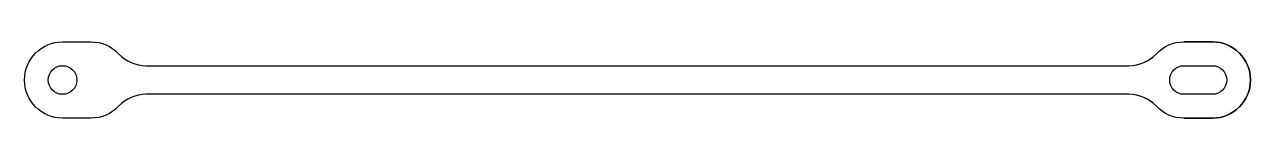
# Model space of a CAD drawing. Header units: millimetres. Extents: x -65 to 65, y -73 to -64.
import ezdxf

# ---------------------------------------------------------------- set-up
doc = ezdxf.new("R2010")
doc.units = ezdxf.units.MM
doc.layers.get('0').update_dxf_attribs({"linetype": 'CONTINUOUS'})

msp = doc.modelspace()

# ---------------------------------------------------------------- linework, layer by layer
for p, q in [((60.5, -64.5), (57.5, -64.5)), ((57.5, -72.5), (60.5, -72.5))]:
    msp.add_line(p, q)
for points in [[(-60.5, -72.5, -1), (-60.5, -64.5), (-57.5, -64.5, -0.206032), (-54.6, -65.75, 0.206032), (-51.69, -67), (51.69, -67, 0.206032), (54.6, -65.75, -0.206032), (57.5, -64.5), (60.5, -64.5, -1), (60.5, -72.5), (57.5, -72.5, -0.206032), (54.6, -71.25, 0.206032), (51.69, -70), (-51.69, -70, 0.206032), (-54.6, -71.25, -0.206032), (-57.5, -72.5)], [(60.5, -70), (57.5, -70, -1), (57.5, -67), (60.5, -67, -1)]]:
    msp.add_lwpolyline(points, format="xyb", close=True)
msp.add_circle((-60.5, -68.5), 1.5)
msp.add_arc((60.5, -68.5), 4, -90, 90)

doc.saveas('drawing.dxf')
